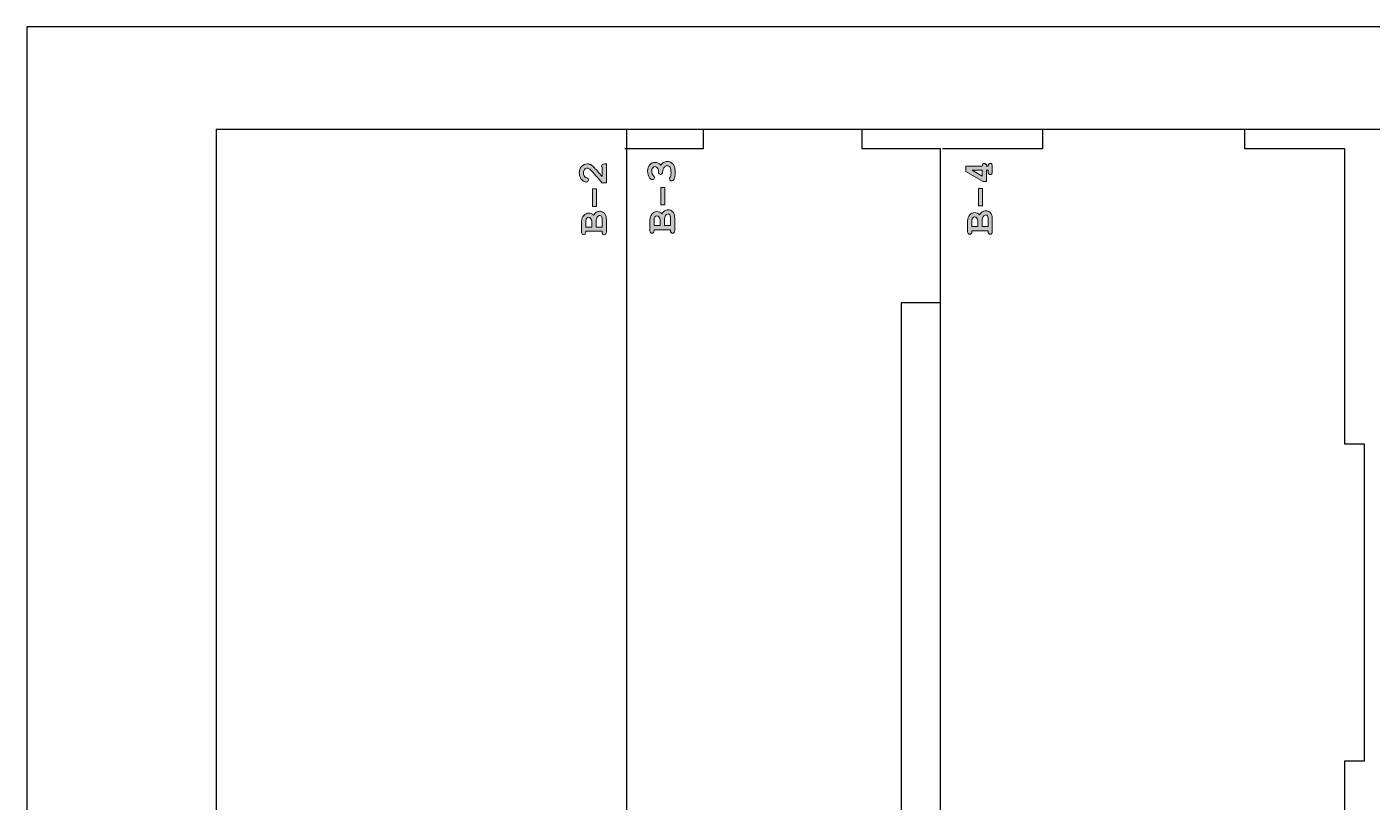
# Model space of a CAD drawing. Header units: millimetres. Extents: x 0 to 413, y 47 to 300.
# Drawn here: x 0 to 170.5, y 201.7 to 300 of the extents above; entities that cross this region are included whole.
import ezdxf

# ---------------------------------------------------------------- set-up
doc = ezdxf.new("R2010")
doc.units = ezdxf.units.MM
doc.header["$MEASUREMENT"] = 0
doc.layers.get('0').update_dxf_attribs({"lineweight": 0})

# ---------------------------------------------------------------- blocks, each defined once
blk = doc.blocks.new('Block_0')
at = {"color": 1, "lineweight": 25, "true_color": 0xff0000}
for points in [[(240, 300), (0, 300), (0, 89.59), (24, 89.59)], [(24, 287.03), (216, 287.03), (216, 89.59), (240, 89.59)]]:
    blk.add_lwpolyline(points, dxfattribs=at)
blk = doc.blocks.new('Block_1')
at = {"color": 1, "lineweight": 25, "true_color": 0xff0000}
for points in [[(24, 287.03), (24, 47.03), (76.03, 47.03), (76.03, 287.03)], [(24, 287.03)], [(76.03, 287.03)]]:
    blk.add_lwpolyline(points, dxfattribs=at)
blk = doc.blocks.new('Block_3')
at = {"color": 1, "lineweight": 25, "true_color": 0xff0000}
for points in [[(128.7, 287.03), (128.7, 284.53), (116.03, 284.53)], [(116.03, 54.53), (128.7, 54.53), (128.7, 52.03), (154.35, 52.03), (154.35, 54.53), (167.03, 54.53), (167.03, 91.95), (169.53, 91.95), (169.53, 132.1), (167.03, 132.1), (167.03, 206.95), (169.53, 206.95), (169.53, 247.1), (167.03, 247.1), (167.03, 284.53), (154.35, 284.53), (154.35, 287.03)], [(128.7, 287.03)], [(154.35, 287.03)], [(116.03, 284.53)], [(116.03, 73.4), (120.02, 73.4), (120.02, 65.45), (116.03, 65.45)], [(116.03, 73.4)], [(116.03, 65.45)], [(116.03, 54.53)]]:
    blk.add_lwpolyline(points, dxfattribs=at)
blk = doc.blocks.new('Block_4')
at = {"color": 1, "lineweight": 25, "true_color": 0xff0000}
for points in [[(85.72, 287.03), (85.72, 284.53), (75.79, 284.53)], [(75.79, 54.53), (85.72, 54.53), (85.72, 52.03), (105.87, 52.03), (105.87, 54.53), (115.79, 54.53), (115.79, 284.53), (105.87, 284.53), (105.87, 287.03)], [(85.72, 287.03)], [(105.87, 287.03)], [(75.79, 284.53)], [(75.79, 73.4), (93.31, 73.4), (93.31, 65.45), (75.79, 65.45)], [(75.79, 73.4)], [(75.79, 65.45)], [(75.79, 54.53)]]:
    blk.add_lwpolyline(points, dxfattribs=at)
blk = doc.blocks.new('Block_5')
at = {"true_color": 0x000000, "transparency": 33554687}
h = blk.add_hatch(color=18, dxfattribs=at)
h.dxf.hatch_style = 2
edge = h.paths.add_edge_path()
edge.add_spline(control_points=[(72.91, 281.02), (72.91, 281.02), (72.91, 282.18), (72.91, 282.18), (72.86, 282.25), (72.83, 282.31), (72.83, 282.36), (72.83, 282.45), (72.86, 282.51), (72.91, 282.56), (72.97, 282.6), (73.06, 282.63), (73.19, 282.63), (73.19, 282.63), (73.44, 282.63), (73.44, 282.63), (73.44, 282.63), (73.44, 280.21), (73.44, 280.21), (73.44, 280.21), (72.88, 280.21), (72.88, 280.21), (72.09, 281.17), (71.59, 281.74), (71.36, 281.94), (71.24, 282.04), (71.13, 282.09), (71.03, 282.09), (70.9, 282.09), (70.79, 282.04), (70.69, 281.92), (70.59, 281.81), (70.54, 281.66), (70.54, 281.47), (70.54, 281.28), (70.6, 281.13), (70.71, 281), (70.76, 280.93), (70.85, 280.88), (70.97, 280.84), (71.04, 280.82), (71.09, 280.78), (71.12, 280.74), (71.15, 280.7), (71.17, 280.65), (71.17, 280.59), (71.17, 280.51), (71.14, 280.45), (71.09, 280.4), (71.04, 280.35), (70.98, 280.32), (70.91, 280.32), (70.81, 280.32), (70.68, 280.37), (70.52, 280.46), (70.37, 280.56), (70.24, 280.7), (70.15, 280.88), (70.06, 281.07), (70.01, 281.27), (70.01, 281.48), (70.01, 281.81), (70.11, 282.09), (70.31, 282.3), (70.52, 282.52), (70.76, 282.62), (71.05, 282.62), (71.2, 282.62), (71.33, 282.59), (71.46, 282.53), (71.58, 282.47), (71.75, 282.32), (71.97, 282.09), (72.15, 281.91), (72.46, 281.55), (72.91, 281.02)], knot_values=[0, 0, 0, 0, 1, 1, 1, 2, 2, 2, 3, 3, 3, 4, 4, 4, 5, 5, 5, 6, 6, 6, 7, 7, 7, 8, 8, 8, 9, 9, 9, 10, 10, 10, 11, 11, 11, 12, 12, 12, 13, 13, 13, 14, 14, 14, 15, 15, 15, 16, 16, 16, 17, 17, 17, 18, 18, 18, 19, 19, 19, 20, 20, 20, 21, 21, 21, 22, 22, 22, 23, 23, 23, 24, 24, 24, 25, 25, 25, 25], degree=3, periodic=0)
h = blk.add_hatch(color=18, dxfattribs=at)
h.dxf.hatch_style = 2
edge = h.paths.add_edge_path()
edge.add_spline(control_points=[(72.18, 279.45), (72.18, 279.45), (72.18, 277.24), (72.18, 277.24), (72.18, 277.24), (71.7, 277.24), (71.7, 277.24), (71.7, 277.24), (71.7, 279.45), (71.7, 279.45), (71.7, 279.45), (72.18, 279.45), (72.18, 279.45)], knot_values=[0, 0, 0, 0, 1, 1, 1, 2, 2, 2, 3, 3, 3, 4, 4, 4, 4], degree=3, periodic=0)
h = blk.add_hatch(color=18, dxfattribs=at)
h.dxf.hatch_style = 2
edge = h.paths.add_edge_path()
edge.add_spline(control_points=[(72.91, 274.62), (72.91, 274.62), (72.91, 275.53), (72.91, 275.53), (72.91, 275.75), (72.88, 275.9), (72.81, 275.98), (72.77, 276.05), (72.7, 276.09), (72.61, 276.09), (72.5, 276.09), (72.4, 276.02), (72.29, 275.89), (72.19, 275.75), (72.14, 275.56), (72.14, 275.32), (72.14, 275.32), (72.14, 274.62), (72.14, 274.62), (72.14, 274.62), (72.91, 274.62), (72.91, 274.62)], knot_values=[0, 0, 0, 0, 1, 1, 1, 2, 2, 2, 3, 3, 3, 4, 4, 4, 5, 5, 5, 6, 6, 6, 7, 7, 7, 7], degree=3, periodic=0)
edge = h.paths.add_edge_path()
edge.add_spline(control_points=[(71.61, 274.62), (71.61, 274.62), (71.61, 275.2), (71.61, 275.2), (71.61, 275.41), (71.55, 275.58), (71.45, 275.72), (71.38, 275.81), (71.29, 275.86), (71.19, 275.86), (71.09, 275.86), (71.01, 275.81), (70.94, 275.72), (70.87, 275.64), (70.84, 275.5), (70.84, 275.31), (70.84, 275.31), (70.84, 274.62), (70.84, 274.62), (70.84, 274.62), (71.61, 274.62), (71.61, 274.62)], knot_values=[0, 0, 0, 0, 1, 1, 1, 2, 2, 2, 3, 3, 3, 4, 4, 4, 5, 5, 5, 6, 6, 6, 7, 7, 7, 7], degree=3, periodic=0)
edge = h.paths.add_edge_path()
edge.add_spline(control_points=[(72.91, 274.09), (72.91, 274.09), (70.84, 274.09), (70.84, 274.09), (70.84, 274.09), (70.84, 274), (70.84, 274), (70.84, 273.88), (70.81, 273.78), (70.76, 273.73), (70.71, 273.68), (70.65, 273.65), (70.57, 273.65), (70.49, 273.65), (70.43, 273.68), (70.38, 273.73), (70.33, 273.78), (70.31, 273.88), (70.31, 274), (70.31, 274), (70.31, 275.33), (70.31, 275.33), (70.31, 275.65), (70.39, 275.9), (70.57, 276.1), (70.75, 276.29), (70.96, 276.39), (71.2, 276.39), (71.31, 276.39), (71.42, 276.36), (71.52, 276.32), (71.63, 276.27), (71.72, 276.21), (71.81, 276.11), (71.91, 276.28), (72.02, 276.41), (72.16, 276.49), (72.29, 276.57), (72.44, 276.62), (72.61, 276.62), (72.74, 276.62), (72.87, 276.59), (72.98, 276.52), (73.07, 276.48), (73.14, 276.42), (73.19, 276.36), (73.27, 276.27), (73.33, 276.16), (73.37, 276.04), (73.42, 275.91), (73.44, 275.75), (73.44, 275.56), (73.44, 275.56), (73.44, 274), (73.44, 274), (73.44, 273.88), (73.41, 273.78), (73.37, 273.73), (73.32, 273.68), (73.25, 273.65), (73.17, 273.65), (73.1, 273.65), (73.03, 273.68), (72.98, 273.73), (72.93, 273.79), (72.91, 273.88), (72.91, 274), (72.91, 274), (72.91, 274.09), (72.91, 274.09)], knot_values=[0, 0, 0, 0, 1, 1, 1, 2, 2, 2, 3, 3, 3, 4, 4, 4, 5, 5, 5, 6, 6, 6, 7, 7, 7, 8, 8, 8, 9, 9, 9, 10, 10, 10, 11, 11, 11, 12, 12, 12, 13, 13, 13, 14, 14, 14, 15, 15, 15, 16, 16, 16, 17, 17, 17, 18, 18, 18, 19, 19, 19, 20, 20, 20, 21, 21, 21, 22, 22, 22, 23, 23, 23, 23], degree=3, periodic=0)
for points, knots in [([(72.91, 281.02), (72.91, 281.02), (72.91, 282.18), (72.91, 282.18), (72.86, 282.25), (72.83, 282.31), (72.83, 282.36), (72.83, 282.45), (72.86, 282.51), (72.91, 282.56), (72.97, 282.6), (73.06, 282.63), (73.19, 282.63), (73.19, 282.63), (73.44, 282.63), (73.44, 282.63), (73.44, 282.63), (73.44, 280.21), (73.44, 280.21), (73.44, 280.21), (72.88, 280.21), (72.88, 280.21), (72.09, 281.17), (71.59, 281.74), (71.36, 281.94), (71.24, 282.04), (71.13, 282.09), (71.03, 282.09), (70.9, 282.09), (70.79, 282.04), (70.69, 281.92), (70.59, 281.81), (70.54, 281.66), (70.54, 281.47), (70.54, 281.28), (70.6, 281.13), (70.71, 281), (70.76, 280.93), (70.85, 280.88), (70.97, 280.84), (71.04, 280.82), (71.09, 280.78), (71.12, 280.74), (71.15, 280.7), (71.17, 280.65), (71.17, 280.59), (71.17, 280.51), (71.14, 280.45), (71.09, 280.4), (71.04, 280.35), (70.98, 280.32), (70.91, 280.32), (70.81, 280.32), (70.68, 280.37), (70.52, 280.46), (70.37, 280.56), (70.24, 280.7), (70.15, 280.88), (70.06, 281.07), (70.01, 281.27), (70.01, 281.48), (70.01, 281.81), (70.11, 282.09), (70.31, 282.3), (70.52, 282.52), (70.76, 282.62), (71.05, 282.62), (71.2, 282.62), (71.33, 282.59), (71.46, 282.53), (71.58, 282.47), (71.75, 282.32), (71.97, 282.09), (72.15, 281.91), (72.46, 281.55), (72.91, 281.02)], [0, 0, 0, 0, 1, 1, 1, 2, 2, 2, 3, 3, 3, 4, 4, 4, 5, 5, 5, 6, 6, 6, 7, 7, 7, 8, 8, 8, 9, 9, 9, 10, 10, 10, 11, 11, 11, 12, 12, 12, 13, 13, 13, 14, 14, 14, 15, 15, 15, 16, 16, 16, 17, 17, 17, 18, 18, 18, 19, 19, 19, 20, 20, 20, 21, 21, 21, 22, 22, 22, 23, 23, 23, 24, 24, 24, 25, 25, 25, 25]), ([(72.18, 279.45), (72.18, 279.45), (72.18, 277.24), (72.18, 277.24), (72.18, 277.24), (71.7, 277.24), (71.7, 277.24), (71.7, 277.24), (71.7, 279.45), (71.7, 279.45), (71.7, 279.45), (72.18, 279.45), (72.18, 279.45)], [0, 0, 0, 0, 1, 1, 1, 2, 2, 2, 3, 3, 3, 4, 4, 4, 4]), ([(72.91, 274.09), (72.91, 274.09), (70.84, 274.09), (70.84, 274.09), (70.84, 274.09), (70.84, 274), (70.84, 274), (70.84, 273.88), (70.81, 273.78), (70.76, 273.73), (70.71, 273.68), (70.65, 273.65), (70.57, 273.65), (70.49, 273.65), (70.43, 273.68), (70.38, 273.73), (70.33, 273.78), (70.31, 273.88), (70.31, 274), (70.31, 274), (70.31, 275.33), (70.31, 275.33), (70.31, 275.65), (70.39, 275.9), (70.57, 276.1), (70.75, 276.29), (70.96, 276.39), (71.2, 276.39), (71.31, 276.39), (71.42, 276.36), (71.52, 276.32), (71.63, 276.27), (71.72, 276.21), (71.81, 276.11), (71.91, 276.28), (72.02, 276.41), (72.16, 276.49), (72.29, 276.57), (72.44, 276.62), (72.61, 276.62), (72.74, 276.62), (72.87, 276.59), (72.98, 276.52), (73.07, 276.48), (73.14, 276.42), (73.19, 276.36), (73.27, 276.27), (73.33, 276.16), (73.37, 276.04), (73.42, 275.91), (73.44, 275.75), (73.44, 275.56), (73.44, 275.56), (73.44, 274), (73.44, 274), (73.44, 273.88), (73.41, 273.78), (73.37, 273.73), (73.32, 273.68), (73.25, 273.65), (73.17, 273.65), (73.1, 273.65), (73.03, 273.68), (72.98, 273.73), (72.93, 273.79), (72.91, 273.88), (72.91, 274), (72.91, 274), (72.91, 274.09), (72.91, 274.09)], [0, 0, 0, 0, 1, 1, 1, 2, 2, 2, 3, 3, 3, 4, 4, 4, 5, 5, 5, 6, 6, 6, 7, 7, 7, 8, 8, 8, 9, 9, 9, 10, 10, 10, 11, 11, 11, 12, 12, 12, 13, 13, 13, 14, 14, 14, 15, 15, 15, 16, 16, 16, 17, 17, 17, 18, 18, 18, 19, 19, 19, 20, 20, 20, 21, 21, 21, 22, 22, 22, 23, 23, 23, 23]), ([(71.61, 274.62), (71.61, 274.62), (71.61, 275.2), (71.61, 275.2), (71.61, 275.41), (71.55, 275.58), (71.45, 275.72), (71.38, 275.81), (71.29, 275.86), (71.19, 275.86), (71.09, 275.86), (71.01, 275.81), (70.94, 275.72), (70.87, 275.64), (70.84, 275.5), (70.84, 275.31), (70.84, 275.31), (70.84, 274.62), (70.84, 274.62), (70.84, 274.62), (71.61, 274.62), (71.61, 274.62)], [0, 0, 0, 0, 1, 1, 1, 2, 2, 2, 3, 3, 3, 4, 4, 4, 5, 5, 5, 6, 6, 6, 7, 7, 7, 7]), ([(72.91, 274.62), (72.91, 274.62), (72.91, 275.53), (72.91, 275.53), (72.91, 275.75), (72.88, 275.9), (72.81, 275.98), (72.77, 276.05), (72.7, 276.09), (72.61, 276.09), (72.5, 276.09), (72.4, 276.02), (72.29, 275.89), (72.19, 275.75), (72.14, 275.56), (72.14, 275.32), (72.14, 275.32), (72.14, 274.62), (72.14, 274.62), (72.14, 274.62), (72.91, 274.62), (72.91, 274.62)], [0, 0, 0, 0, 1, 1, 1, 2, 2, 2, 3, 3, 3, 4, 4, 4, 5, 5, 5, 6, 6, 6, 7, 7, 7, 7])]:
    blk.add_open_spline(points, degree=3, knots=knots)
blk = doc.blocks.new('Block_6')
at = {"true_color": 0x000000, "transparency": 33554687}
h = blk.add_hatch(color=18, dxfattribs=at)
h.dxf.hatch_style = 2
edge = h.paths.add_edge_path()
edge.add_spline(control_points=[(80.33, 282.46), (80.43, 282.62), (80.56, 282.74), (80.7, 282.82), (80.84, 282.89), (80.99, 282.93), (81.17, 282.93), (81.36, 282.93), (81.53, 282.88), (81.69, 282.78), (81.85, 282.68), (81.97, 282.53), (82.05, 282.33), (82.13, 282.14), (82.17, 281.88), (82.17, 281.57), (82.17, 281.16), (82.11, 280.85), (81.98, 280.64), (81.91, 280.53), (81.82, 280.47), (81.72, 280.47), (81.65, 280.47), (81.58, 280.49), (81.53, 280.55), (81.48, 280.6), (81.45, 280.66), (81.45, 280.73), (81.45, 280.78), (81.47, 280.83), (81.5, 280.89), (81.56, 280.96), (81.59, 281.03), (81.61, 281.1), (81.63, 281.2), (81.64, 281.35), (81.64, 281.53), (81.64, 281.83), (81.6, 282.06), (81.52, 282.2), (81.44, 282.33), (81.33, 282.4), (81.18, 282.4), (81.08, 282.4), (80.97, 282.36), (80.87, 282.28), (80.77, 282.2), (80.69, 282.09), (80.64, 281.96), (80.61, 281.88), (80.58, 281.75), (80.57, 281.57), (80.57, 281.48), (80.54, 281.41), (80.49, 281.36), (80.44, 281.32), (80.38, 281.29), (80.31, 281.29), (80.23, 281.29), (80.17, 281.32), (80.12, 281.37), (80.07, 281.42), (80.04, 281.49), (80.04, 281.57), (80.04, 281.74), (80.04, 281.84), (80.04, 281.85), (80.03, 281.92), (80.01, 281.99), (79.97, 282.06), (79.93, 282.12), (79.88, 282.18), (79.81, 282.22), (79.75, 282.26), (79.68, 282.29), (79.61, 282.29), (79.5, 282.29), (79.4, 282.24), (79.32, 282.14), (79.24, 282.04), (79.19, 281.89), (79.19, 281.69), (79.19, 281.44), (79.27, 281.24), (79.42, 281.11), (79.46, 281.07), (79.49, 281.04), (79.5, 281.01), (79.52, 280.98), (79.53, 280.94), (79.53, 280.89), (79.53, 280.82), (79.5, 280.76), (79.45, 280.7), (79.4, 280.65), (79.33, 280.63), (79.26, 280.63), (79.14, 280.63), (79.02, 280.71), (78.91, 280.86), (78.75, 281.1), (78.67, 281.38), (78.67, 281.73), (78.67, 282.06), (78.76, 282.32), (78.95, 282.52), (79.13, 282.72), (79.36, 282.82), (79.62, 282.82), (79.75, 282.82), (79.88, 282.79), (80, 282.73), (80.12, 282.67), (80.23, 282.58), (80.33, 282.46)], knot_values=[0, 0, 0, 0, 1, 1, 1, 2, 2, 2, 3, 3, 3, 4, 4, 4, 5, 5, 5, 6, 6, 6, 7, 7, 7, 8, 8, 8, 9, 9, 9, 10, 10, 10, 11, 11, 11, 12, 12, 12, 13, 13, 13, 14, 14, 14, 15, 15, 15, 16, 16, 16, 17, 17, 17, 18, 18, 18, 19, 19, 19, 20, 20, 20, 21, 21, 21, 22, 22, 22, 23, 23, 23, 24, 24, 24, 25, 25, 25, 26, 26, 26, 27, 27, 27, 28, 28, 28, 29, 29, 29, 30, 30, 30, 31, 31, 31, 32, 32, 32, 33, 33, 33, 34, 34, 34, 35, 35, 35, 36, 36, 36, 37, 37, 37, 38, 38, 38, 38], degree=3, periodic=0)
h = blk.add_hatch(color=18, dxfattribs=at)
h.dxf.hatch_style = 2
edge = h.paths.add_edge_path()
edge.add_spline(control_points=[(80.84, 279.64), (80.84, 279.64), (80.84, 277.43), (80.84, 277.43), (80.84, 277.43), (80.35, 277.43), (80.35, 277.43), (80.35, 277.43), (80.35, 279.64), (80.35, 279.64), (80.35, 279.64), (80.84, 279.64), (80.84, 279.64)], knot_values=[0, 0, 0, 0, 1, 1, 1, 2, 2, 2, 3, 3, 3, 4, 4, 4, 4], degree=3, periodic=0)
h = blk.add_hatch(color=18, dxfattribs=at)
h.dxf.hatch_style = 2
edge = h.paths.add_edge_path()
edge.add_spline(control_points=[(81.57, 274.81), (81.57, 274.81), (81.57, 275.72), (81.57, 275.72), (81.57, 275.94), (81.53, 276.09), (81.47, 276.17), (81.42, 276.24), (81.35, 276.28), (81.26, 276.28), (81.16, 276.28), (81.05, 276.21), (80.95, 276.08), (80.85, 275.94), (80.79, 275.75), (80.79, 275.51), (80.79, 275.51), (80.79, 274.81), (80.79, 274.81), (80.79, 274.81), (81.57, 274.81), (81.57, 274.81)], knot_values=[0, 0, 0, 0, 1, 1, 1, 2, 2, 2, 3, 3, 3, 4, 4, 4, 5, 5, 5, 6, 6, 6, 7, 7, 7, 7], degree=3, periodic=0)
edge = h.paths.add_edge_path()
edge.add_spline(control_points=[(80.26, 274.81), (80.26, 274.81), (80.26, 275.39), (80.26, 275.39), (80.26, 275.6), (80.21, 275.77), (80.11, 275.91), (80.04, 276), (79.95, 276.05), (79.84, 276.05), (79.75, 276.05), (79.67, 276), (79.6, 275.91), (79.53, 275.83), (79.49, 275.69), (79.49, 275.5), (79.49, 275.5), (79.49, 274.81), (79.49, 274.81), (79.49, 274.81), (80.26, 274.81), (80.26, 274.81)], knot_values=[0, 0, 0, 0, 1, 1, 1, 2, 2, 2, 3, 3, 3, 4, 4, 4, 5, 5, 5, 6, 6, 6, 7, 7, 7, 7], degree=3, periodic=0)
edge = h.paths.add_edge_path()
edge.add_spline(control_points=[(81.57, 274.28), (81.57, 274.28), (79.49, 274.28), (79.49, 274.28), (79.49, 274.28), (79.49, 274.19), (79.49, 274.19), (79.49, 274.07), (79.47, 273.97), (79.42, 273.92), (79.37, 273.87), (79.31, 273.84), (79.23, 273.84), (79.15, 273.84), (79.08, 273.87), (79.04, 273.92), (78.99, 273.97), (78.96, 274.07), (78.96, 274.19), (78.96, 274.19), (78.96, 275.52), (78.96, 275.52), (78.96, 275.84), (79.05, 276.09), (79.23, 276.29), (79.4, 276.48), (79.61, 276.58), (79.86, 276.58), (79.97, 276.58), (80.08, 276.55), (80.18, 276.51), (80.28, 276.46), (80.38, 276.4), (80.46, 276.3), (80.56, 276.47), (80.68, 276.6), (80.81, 276.68), (80.95, 276.76), (81.1, 276.81), (81.27, 276.81), (81.4, 276.81), (81.53, 276.78), (81.64, 276.71), (81.73, 276.67), (81.8, 276.61), (81.85, 276.55), (81.92, 276.46), (81.98, 276.35), (82.03, 276.23), (82.07, 276.1), (82.1, 275.94), (82.1, 275.75), (82.1, 275.75), (82.1, 274.19), (82.1, 274.19), (82.1, 274.07), (82.07, 273.97), (82.02, 273.92), (81.97, 273.87), (81.91, 273.84), (81.83, 273.84), (81.75, 273.84), (81.69, 273.87), (81.64, 273.92), (81.59, 273.98), (81.57, 274.07), (81.57, 274.19), (81.57, 274.19), (81.57, 274.28), (81.57, 274.28)], knot_values=[0, 0, 0, 0, 1, 1, 1, 2, 2, 2, 3, 3, 3, 4, 4, 4, 5, 5, 5, 6, 6, 6, 7, 7, 7, 8, 8, 8, 9, 9, 9, 10, 10, 10, 11, 11, 11, 12, 12, 12, 13, 13, 13, 14, 14, 14, 15, 15, 15, 16, 16, 16, 17, 17, 17, 18, 18, 18, 19, 19, 19, 20, 20, 20, 21, 21, 21, 22, 22, 22, 23, 23, 23, 23], degree=3, periodic=0)
for points, knots in [([(80.33, 282.46), (80.43, 282.62), (80.56, 282.74), (80.7, 282.82), (80.84, 282.89), (80.99, 282.93), (81.17, 282.93), (81.36, 282.93), (81.53, 282.88), (81.69, 282.78), (81.85, 282.68), (81.97, 282.53), (82.05, 282.33), (82.13, 282.14), (82.17, 281.88), (82.17, 281.57), (82.17, 281.16), (82.11, 280.85), (81.98, 280.64), (81.91, 280.53), (81.82, 280.47), (81.72, 280.47), (81.65, 280.47), (81.58, 280.49), (81.53, 280.55), (81.48, 280.6), (81.45, 280.66), (81.45, 280.73), (81.45, 280.78), (81.47, 280.83), (81.5, 280.89), (81.56, 280.96), (81.59, 281.03), (81.61, 281.1), (81.63, 281.2), (81.64, 281.35), (81.64, 281.53), (81.64, 281.83), (81.6, 282.06), (81.52, 282.2), (81.44, 282.33), (81.33, 282.4), (81.18, 282.4), (81.08, 282.4), (80.97, 282.36), (80.87, 282.28), (80.77, 282.2), (80.69, 282.09), (80.64, 281.96), (80.61, 281.88), (80.58, 281.75), (80.57, 281.57), (80.57, 281.48), (80.54, 281.41), (80.49, 281.36), (80.44, 281.32), (80.38, 281.29), (80.31, 281.29), (80.23, 281.29), (80.17, 281.32), (80.12, 281.37), (80.07, 281.42), (80.04, 281.49), (80.04, 281.57), (80.04, 281.74), (80.04, 281.84), (80.04, 281.85), (80.03, 281.92), (80.01, 281.99), (79.97, 282.06), (79.93, 282.12), (79.88, 282.18), (79.81, 282.22), (79.75, 282.26), (79.68, 282.29), (79.61, 282.29), (79.5, 282.29), (79.4, 282.24), (79.32, 282.14), (79.24, 282.04), (79.19, 281.89), (79.19, 281.69), (79.19, 281.44), (79.27, 281.24), (79.42, 281.11), (79.46, 281.07), (79.49, 281.04), (79.5, 281.01), (79.52, 280.98), (79.53, 280.94), (79.53, 280.89), (79.53, 280.82), (79.5, 280.76), (79.45, 280.7), (79.4, 280.65), (79.33, 280.63), (79.26, 280.63), (79.14, 280.63), (79.02, 280.71), (78.91, 280.86), (78.75, 281.1), (78.67, 281.38), (78.67, 281.73), (78.67, 282.06), (78.76, 282.32), (78.95, 282.52), (79.13, 282.72), (79.36, 282.82), (79.62, 282.82), (79.75, 282.82), (79.88, 282.79), (80, 282.73), (80.12, 282.67), (80.23, 282.58), (80.33, 282.46)], [0, 0, 0, 0, 1, 1, 1, 2, 2, 2, 3, 3, 3, 4, 4, 4, 5, 5, 5, 6, 6, 6, 7, 7, 7, 8, 8, 8, 9, 9, 9, 10, 10, 10, 11, 11, 11, 12, 12, 12, 13, 13, 13, 14, 14, 14, 15, 15, 15, 16, 16, 16, 17, 17, 17, 18, 18, 18, 19, 19, 19, 20, 20, 20, 21, 21, 21, 22, 22, 22, 23, 23, 23, 24, 24, 24, 25, 25, 25, 26, 26, 26, 27, 27, 27, 28, 28, 28, 29, 29, 29, 30, 30, 30, 31, 31, 31, 32, 32, 32, 33, 33, 33, 34, 34, 34, 35, 35, 35, 36, 36, 36, 37, 37, 37, 38, 38, 38, 38]), ([(80.84, 279.64), (80.84, 279.64), (80.84, 277.43), (80.84, 277.43), (80.84, 277.43), (80.35, 277.43), (80.35, 277.43), (80.35, 277.43), (80.35, 279.64), (80.35, 279.64), (80.35, 279.64), (80.84, 279.64), (80.84, 279.64)], [0, 0, 0, 0, 1, 1, 1, 2, 2, 2, 3, 3, 3, 4, 4, 4, 4]), ([(81.57, 274.28), (81.57, 274.28), (79.49, 274.28), (79.49, 274.28), (79.49, 274.28), (79.49, 274.19), (79.49, 274.19), (79.49, 274.07), (79.47, 273.97), (79.42, 273.92), (79.37, 273.87), (79.31, 273.84), (79.23, 273.84), (79.15, 273.84), (79.08, 273.87), (79.04, 273.92), (78.99, 273.97), (78.96, 274.07), (78.96, 274.19), (78.96, 274.19), (78.96, 275.52), (78.96, 275.52), (78.96, 275.84), (79.05, 276.09), (79.23, 276.29), (79.4, 276.48), (79.61, 276.58), (79.86, 276.58), (79.97, 276.58), (80.08, 276.55), (80.18, 276.51), (80.28, 276.46), (80.38, 276.4), (80.46, 276.3), (80.56, 276.47), (80.68, 276.6), (80.81, 276.68), (80.95, 276.76), (81.1, 276.81), (81.27, 276.81), (81.4, 276.81), (81.53, 276.78), (81.64, 276.71), (81.73, 276.67), (81.8, 276.61), (81.85, 276.55), (81.92, 276.46), (81.98, 276.35), (82.03, 276.23), (82.07, 276.1), (82.1, 275.94), (82.1, 275.75), (82.1, 275.75), (82.1, 274.19), (82.1, 274.19), (82.1, 274.07), (82.07, 273.97), (82.02, 273.92), (81.97, 273.87), (81.91, 273.84), (81.83, 273.84), (81.75, 273.84), (81.69, 273.87), (81.64, 273.92), (81.59, 273.98), (81.57, 274.07), (81.57, 274.19), (81.57, 274.19), (81.57, 274.28), (81.57, 274.28)], [0, 0, 0, 0, 1, 1, 1, 2, 2, 2, 3, 3, 3, 4, 4, 4, 5, 5, 5, 6, 6, 6, 7, 7, 7, 8, 8, 8, 9, 9, 9, 10, 10, 10, 11, 11, 11, 12, 12, 12, 13, 13, 13, 14, 14, 14, 15, 15, 15, 16, 16, 16, 17, 17, 17, 18, 18, 18, 19, 19, 19, 20, 20, 20, 21, 21, 21, 22, 22, 22, 23, 23, 23, 23]), ([(81.57, 274.81), (81.57, 274.81), (81.57, 275.72), (81.57, 275.72), (81.57, 275.94), (81.53, 276.09), (81.47, 276.17), (81.42, 276.24), (81.35, 276.28), (81.26, 276.28), (81.16, 276.28), (81.05, 276.21), (80.95, 276.08), (80.85, 275.94), (80.79, 275.75), (80.79, 275.51), (80.79, 275.51), (80.79, 274.81), (80.79, 274.81), (80.79, 274.81), (81.57, 274.81), (81.57, 274.81)], [0, 0, 0, 0, 1, 1, 1, 2, 2, 2, 3, 3, 3, 4, 4, 4, 5, 5, 5, 6, 6, 6, 7, 7, 7, 7]), ([(80.26, 274.81), (80.26, 274.81), (80.26, 275.39), (80.26, 275.39), (80.26, 275.6), (80.21, 275.77), (80.11, 275.91), (80.04, 276), (79.95, 276.05), (79.84, 276.05), (79.75, 276.05), (79.67, 276), (79.6, 275.91), (79.53, 275.83), (79.49, 275.69), (79.49, 275.5), (79.49, 275.5), (79.49, 274.81), (79.49, 274.81), (79.49, 274.81), (80.26, 274.81), (80.26, 274.81)], [0, 0, 0, 0, 1, 1, 1, 2, 2, 2, 3, 3, 3, 4, 4, 4, 5, 5, 5, 6, 6, 6, 7, 7, 7, 7])]:
    blk.add_open_spline(points, degree=3, knots=knots)
blk = doc.blocks.new('Block_7')
at = {"true_color": 0x000000, "transparency": 33554687}
h = blk.add_hatch(color=18, dxfattribs=at)
h.dxf.hatch_style = 2
edge = h.paths.add_edge_path()
edge.add_spline(control_points=[(121.09, 281.83), (121.09, 281.83), (119.79, 281.83), (119.79, 281.83), (119.79, 281.83), (121.09, 281.06), (121.09, 281.06), (121.09, 281.06), (121.09, 281.83), (121.09, 281.83)], knot_values=[0, 0, 0, 0, 1, 1, 1, 2, 2, 2, 3, 3, 3, 3], degree=3, periodic=0)
edge = h.paths.add_edge_path()
edge.add_spline(control_points=[(119.02, 282.36), (119.02, 282.36), (121.09, 282.36), (121.09, 282.36), (121.09, 282.47), (121.12, 282.55), (121.17, 282.61), (121.21, 282.66), (121.28, 282.69), (121.36, 282.69), (121.43, 282.69), (121.5, 282.66), (121.55, 282.6), (121.6, 282.55), (121.62, 282.47), (121.62, 282.36), (121.62, 282.36), (121.83, 282.36), (121.83, 282.36), (121.83, 282.47), (121.86, 282.55), (121.91, 282.61), (121.96, 282.66), (122.02, 282.69), (122.1, 282.69), (122.18, 282.69), (122.24, 282.66), (122.29, 282.6), (122.34, 282.55), (122.36, 282.46), (122.36, 282.33), (122.36, 282.33), (122.36, 281.62), (122.36, 281.62), (122.36, 281.49), (122.34, 281.4), (122.29, 281.35), (122.24, 281.29), (122.18, 281.27), (122.1, 281.27), (122.02, 281.27), (121.96, 281.29), (121.91, 281.35), (121.86, 281.4), (121.83, 281.49), (121.83, 281.62), (121.83, 281.62), (121.83, 281.83), (121.83, 281.83), (121.83, 281.83), (121.62, 281.83), (121.62, 281.83), (121.62, 281.83), (121.62, 280.39), (121.62, 280.39), (121.62, 280.39), (121.18, 280.39), (121.18, 280.39), (121.18, 280.39), (119.02, 281.66), (119.02, 281.66), (119.02, 281.66), (119.02, 282.36), (119.02, 282.36)], knot_values=[0, 0, 0, 0, 1, 1, 1, 2, 2, 2, 3, 3, 3, 4, 4, 4, 5, 5, 5, 6, 6, 6, 7, 7, 7, 8, 8, 8, 9, 9, 9, 10, 10, 10, 11, 11, 11, 12, 12, 12, 13, 13, 13, 14, 14, 14, 15, 15, 15, 16, 16, 16, 17, 17, 17, 18, 18, 18, 19, 19, 19, 20, 20, 20, 21, 21, 21, 21], degree=3, periodic=0)
h = blk.add_hatch(color=18, dxfattribs=at)
h.dxf.hatch_style = 2
edge = h.paths.add_edge_path()
edge.add_spline(control_points=[(121.1, 279.52), (121.1, 279.52), (121.1, 277.3), (121.1, 277.3), (121.1, 277.3), (120.62, 277.3), (120.62, 277.3), (120.62, 277.3), (120.62, 279.52), (120.62, 279.52), (120.62, 279.52), (121.1, 279.52), (121.1, 279.52)], knot_values=[0, 0, 0, 0, 1, 1, 1, 2, 2, 2, 3, 3, 3, 4, 4, 4, 4], degree=3, periodic=0)
h = blk.add_hatch(color=18, dxfattribs=at)
h.dxf.hatch_style = 2
edge = h.paths.add_edge_path()
edge.add_spline(control_points=[(121.83, 274.68), (121.83, 274.68), (121.83, 275.59), (121.83, 275.59), (121.83, 275.81), (121.8, 275.96), (121.74, 276.05), (121.69, 276.12), (121.62, 276.15), (121.53, 276.15), (121.42, 276.15), (121.32, 276.08), (121.22, 275.95), (121.11, 275.82), (121.06, 275.63), (121.06, 275.38), (121.06, 275.38), (121.06, 274.68), (121.06, 274.68), (121.06, 274.68), (121.83, 274.68), (121.83, 274.68)], knot_values=[0, 0, 0, 0, 1, 1, 1, 2, 2, 2, 3, 3, 3, 4, 4, 4, 5, 5, 5, 6, 6, 6, 7, 7, 7, 7], degree=3, periodic=0)
edge = h.paths.add_edge_path()
edge.add_spline(control_points=[(120.53, 274.68), (120.53, 274.68), (120.53, 275.26), (120.53, 275.26), (120.53, 275.47), (120.48, 275.64), (120.37, 275.78), (120.3, 275.87), (120.21, 275.92), (120.11, 275.92), (120.02, 275.92), (119.94, 275.87), (119.87, 275.79), (119.8, 275.7), (119.76, 275.56), (119.76, 275.37), (119.76, 275.37), (119.76, 274.68), (119.76, 274.68), (119.76, 274.68), (120.53, 274.68), (120.53, 274.68)], knot_values=[0, 0, 0, 0, 1, 1, 1, 2, 2, 2, 3, 3, 3, 4, 4, 4, 5, 5, 5, 6, 6, 6, 7, 7, 7, 7], degree=3, periodic=0)
edge = h.paths.add_edge_path()
edge.add_spline(control_points=[(121.83, 274.15), (121.83, 274.15), (119.76, 274.15), (119.76, 274.15), (119.76, 274.15), (119.76, 274.07), (119.76, 274.07), (119.76, 273.94), (119.74, 273.85), (119.69, 273.79), (119.64, 273.74), (119.57, 273.71), (119.49, 273.71), (119.42, 273.71), (119.35, 273.74), (119.3, 273.79), (119.25, 273.85), (119.23, 273.94), (119.23, 274.07), (119.23, 274.07), (119.23, 275.39), (119.23, 275.39), (119.23, 275.71), (119.32, 275.97), (119.49, 276.16), (119.67, 276.35), (119.88, 276.45), (120.12, 276.45), (120.24, 276.45), (120.35, 276.43), (120.45, 276.38), (120.55, 276.34), (120.64, 276.27), (120.73, 276.18), (120.83, 276.34), (120.95, 276.47), (121.08, 276.55), (121.21, 276.64), (121.36, 276.68), (121.53, 276.68), (121.67, 276.68), (121.79, 276.65), (121.91, 276.59), (122, 276.54), (122.07, 276.49), (122.12, 276.42), (122.19, 276.33), (122.25, 276.23), (122.29, 276.1), (122.34, 275.97), (122.36, 275.81), (122.36, 275.62), (122.36, 275.62), (122.36, 274.07), (122.36, 274.07), (122.36, 273.94), (122.34, 273.85), (122.29, 273.79), (122.24, 273.74), (122.18, 273.71), (122.1, 273.71), (122.02, 273.71), (121.96, 273.74), (121.91, 273.8), (121.86, 273.85), (121.83, 273.94), (121.83, 274.07), (121.83, 274.07), (121.83, 274.15), (121.83, 274.15)], knot_values=[0, 0, 0, 0, 1, 1, 1, 2, 2, 2, 3, 3, 3, 4, 4, 4, 5, 5, 5, 6, 6, 6, 7, 7, 7, 8, 8, 8, 9, 9, 9, 10, 10, 10, 11, 11, 11, 12, 12, 12, 13, 13, 13, 14, 14, 14, 15, 15, 15, 16, 16, 16, 17, 17, 17, 18, 18, 18, 19, 19, 19, 20, 20, 20, 21, 21, 21, 22, 22, 22, 23, 23, 23, 23], degree=3, periodic=0)
for points, knots in [([(119.02, 282.36), (119.02, 282.36), (121.09, 282.36), (121.09, 282.36), (121.09, 282.47), (121.12, 282.55), (121.17, 282.61), (121.21, 282.66), (121.28, 282.69), (121.36, 282.69), (121.43, 282.69), (121.5, 282.66), (121.55, 282.6), (121.6, 282.55), (121.62, 282.47), (121.62, 282.36), (121.62, 282.36), (121.83, 282.36), (121.83, 282.36), (121.83, 282.47), (121.86, 282.55), (121.91, 282.61), (121.96, 282.66), (122.02, 282.69), (122.1, 282.69), (122.18, 282.69), (122.24, 282.66), (122.29, 282.6), (122.34, 282.55), (122.36, 282.46), (122.36, 282.33), (122.36, 282.33), (122.36, 281.62), (122.36, 281.62), (122.36, 281.49), (122.34, 281.4), (122.29, 281.35), (122.24, 281.29), (122.18, 281.27), (122.1, 281.27), (122.02, 281.27), (121.96, 281.29), (121.91, 281.35), (121.86, 281.4), (121.83, 281.49), (121.83, 281.62), (121.83, 281.62), (121.83, 281.83), (121.83, 281.83), (121.83, 281.83), (121.62, 281.83), (121.62, 281.83), (121.62, 281.83), (121.62, 280.39), (121.62, 280.39), (121.62, 280.39), (121.18, 280.39), (121.18, 280.39), (121.18, 280.39), (119.02, 281.66), (119.02, 281.66), (119.02, 281.66), (119.02, 282.36), (119.02, 282.36)], [0, 0, 0, 0, 1, 1, 1, 2, 2, 2, 3, 3, 3, 4, 4, 4, 5, 5, 5, 6, 6, 6, 7, 7, 7, 8, 8, 8, 9, 9, 9, 10, 10, 10, 11, 11, 11, 12, 12, 12, 13, 13, 13, 14, 14, 14, 15, 15, 15, 16, 16, 16, 17, 17, 17, 18, 18, 18, 19, 19, 19, 20, 20, 20, 21, 21, 21, 21]), ([(121.09, 281.83), (121.09, 281.83), (119.79, 281.83), (119.79, 281.83), (119.79, 281.83), (121.09, 281.06), (121.09, 281.06), (121.09, 281.06), (121.09, 281.83), (121.09, 281.83)], [0, 0, 0, 0, 1, 1, 1, 2, 2, 2, 3, 3, 3, 3]), ([(121.1, 279.52), (121.1, 279.52), (121.1, 277.3), (121.1, 277.3), (121.1, 277.3), (120.62, 277.3), (120.62, 277.3), (120.62, 277.3), (120.62, 279.52), (120.62, 279.52), (120.62, 279.52), (121.1, 279.52), (121.1, 279.52)], [0, 0, 0, 0, 1, 1, 1, 2, 2, 2, 3, 3, 3, 4, 4, 4, 4]), ([(121.83, 274.15), (121.83, 274.15), (119.76, 274.15), (119.76, 274.15), (119.76, 274.15), (119.76, 274.07), (119.76, 274.07), (119.76, 273.94), (119.74, 273.85), (119.69, 273.79), (119.64, 273.74), (119.57, 273.71), (119.49, 273.71), (119.42, 273.71), (119.35, 273.74), (119.3, 273.79), (119.25, 273.85), (119.23, 273.94), (119.23, 274.07), (119.23, 274.07), (119.23, 275.39), (119.23, 275.39), (119.23, 275.71), (119.32, 275.97), (119.49, 276.16), (119.67, 276.35), (119.88, 276.45), (120.12, 276.45), (120.24, 276.45), (120.35, 276.43), (120.45, 276.38), (120.55, 276.34), (120.64, 276.27), (120.73, 276.18), (120.83, 276.34), (120.95, 276.47), (121.08, 276.55), (121.21, 276.64), (121.36, 276.68), (121.53, 276.68), (121.67, 276.68), (121.79, 276.65), (121.91, 276.59), (122, 276.54), (122.07, 276.49), (122.12, 276.42), (122.19, 276.33), (122.25, 276.23), (122.29, 276.1), (122.34, 275.97), (122.36, 275.81), (122.36, 275.62), (122.36, 275.62), (122.36, 274.07), (122.36, 274.07), (122.36, 273.94), (122.34, 273.85), (122.29, 273.79), (122.24, 273.74), (122.18, 273.71), (122.1, 273.71), (122.02, 273.71), (121.96, 273.74), (121.91, 273.8), (121.86, 273.85), (121.83, 273.94), (121.83, 274.07), (121.83, 274.07), (121.83, 274.15), (121.83, 274.15)], [0, 0, 0, 0, 1, 1, 1, 2, 2, 2, 3, 3, 3, 4, 4, 4, 5, 5, 5, 6, 6, 6, 7, 7, 7, 8, 8, 8, 9, 9, 9, 10, 10, 10, 11, 11, 11, 12, 12, 12, 13, 13, 13, 14, 14, 14, 15, 15, 15, 16, 16, 16, 17, 17, 17, 18, 18, 18, 19, 19, 19, 20, 20, 20, 21, 21, 21, 22, 22, 22, 23, 23, 23, 23]), ([(120.53, 274.68), (120.53, 274.68), (120.53, 275.26), (120.53, 275.26), (120.53, 275.47), (120.48, 275.64), (120.37, 275.78), (120.3, 275.87), (120.21, 275.92), (120.11, 275.92), (120.02, 275.92), (119.94, 275.87), (119.87, 275.79), (119.8, 275.7), (119.76, 275.56), (119.76, 275.37), (119.76, 275.37), (119.76, 274.68), (119.76, 274.68), (119.76, 274.68), (120.53, 274.68), (120.53, 274.68)], [0, 0, 0, 0, 1, 1, 1, 2, 2, 2, 3, 3, 3, 4, 4, 4, 5, 5, 5, 6, 6, 6, 7, 7, 7, 7]), ([(121.83, 274.68), (121.83, 274.68), (121.83, 275.59), (121.83, 275.59), (121.83, 275.81), (121.8, 275.96), (121.74, 276.05), (121.69, 276.12), (121.62, 276.15), (121.53, 276.15), (121.42, 276.15), (121.32, 276.08), (121.22, 275.95), (121.11, 275.82), (121.06, 275.63), (121.06, 275.38), (121.06, 275.38), (121.06, 274.68), (121.06, 274.68), (121.06, 274.68), (121.83, 274.68), (121.83, 274.68)], [0, 0, 0, 0, 1, 1, 1, 2, 2, 2, 3, 3, 3, 4, 4, 4, 5, 5, 5, 6, 6, 6, 7, 7, 7, 7])]:
    blk.add_open_spline(points, degree=3, knots=knots)

msp = doc.modelspace()

# ---------------------------------------------------------------- linework, layer by layer
at = {"color": 18, "lineweight": 25, "true_color": 0x000000}
msp.add_lwpolyline([(115.79, 265.03), (110.79, 265.03), (110.79, 74.03), (115.79, 74.03)], close=True, dxfattribs=at)

# ---------------------------------------------------------------- block references
for name in ['Block_0', 'Block_1', 'Block_4', 'Block_3', 'Block_5', 'Block_6', 'Block_7']:
    msp.add_blockref(name, (0, 0))

doc.saveas('drawing.dxf')
